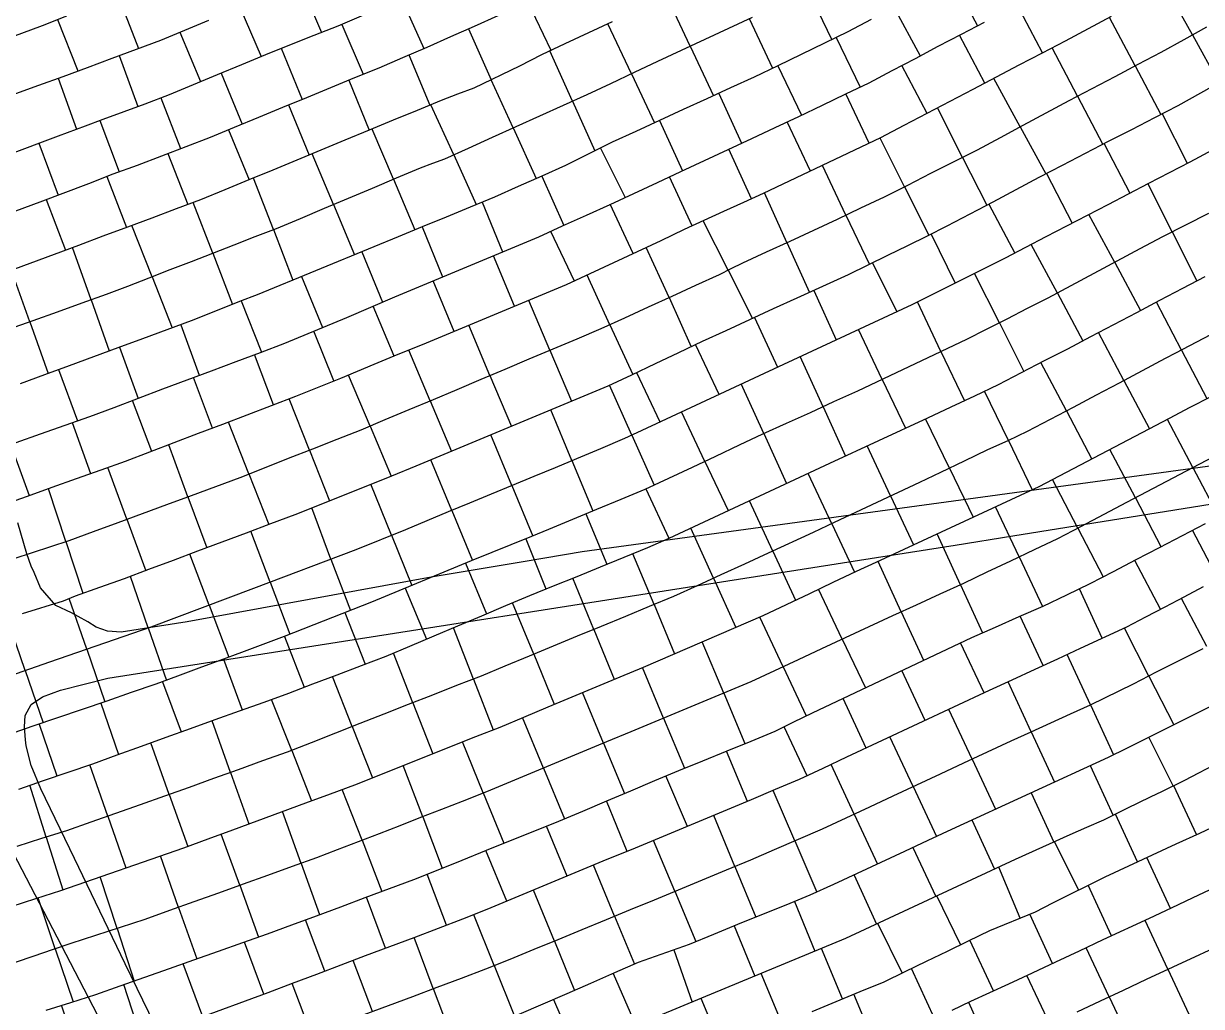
# Model space of a CAD drawing. Extents: x 720124 to 720679, y 1579628 to 1580856.
# Drawn here: x 720369.8 to 720460.3, y 1580090.2 to 1580165.7 of the extents above; entities that cross this region are included whole.
import ezdxf

# ---------------------------------------------------------------- set-up
doc = ezdxf.new("R2010")
doc.units = 0
doc.layers.add('10016_0502_PANTES', color=7, linetype='Continuous')
doc.layers.add('AGROCAD PLL', color=7, linetype='Continuous')
doc.layers.add('GT01-0010016-0502', color=30, linetype='Continuous', lineweight=25)

msp = doc.modelspace()

# ---------------------------------------------------------------- linework, layer by layer
at = {"layer": '10016_0502_PANTES'}
for points in [[(720268.439, 1580455.262), (720274.046, 1580394.001), (720275.294, 1580380.364), (720276.016, 1580372.472), (720280.262, 1580326.083), (720285.825, 1580265.298), (720287.867, 1580242.982), (720294.408, 1580231.714), (720294.408, 1580231.714), (720320.137, 1580187.392), (720334.755, 1580162.21), (720355.713, 1580126.107), (720361.404, 1580116.303), (720363.627, 1580112.287), (720365.639, 1580108.498), (720372.713, 1580094.882), (720384.837, 1580071.561)], [(720464.158, 1580132.122), (720412.736, 1580125.108), (720408.37, 1580124.368), (720401.136, 1580123.162), (720382.395, 1580119.719), (720377.315, 1580118.925), (720376.283, 1580119.005), (720375.41, 1580119.322), (720374.775, 1580119.719), (720374.026, 1580120.14), (720373.505, 1580120.433), (720372.315, 1580120.989), (720371.124, 1580122.338), (720370.648, 1580123.529), (720370.409, 1580124.005), (720370.092, 1580124.958), (720369.378, 1580127.339)], [(720384.94, 1580078.445), (720377.625, 1580093.469), (720373.735, 1580101.543), (720371.153, 1580106.902), (720370.425, 1580108.688), (720370.028, 1580110.209), (720369.986, 1580110.673), (720369.896, 1580111.664), (720369.962, 1580112.524), (720370.425, 1580113.384), (720371.285, 1580113.979), (720372.674, 1580114.475), (720376.309, 1580115.41), (720436.666, 1580124.878), (720441.4, 1580125.621), (720445.812, 1580126.338), (720470.709, 1580130.325)]]:
    msp.add_lwpolyline(points, dxfattribs=at)
at = {"layer": 'AGROCAD PLL', "color": 1, "true_color": 0xff0000}
for points in [[(720391.046, 1580168.925), (720392.708, 1580165.007)], [(720441.104, 1580169.286), (720443.1, 1580165.522)], [(720377.095, 1580167.815), (720378.667, 1580163.778)], [(720404.001, 1580165.287), (720405.751, 1580161.376)], [(720441.965, 1580155.411), (720440.045, 1580159.212)], [(720457.282, 1580158.749), (720459.218, 1580154.964)], [(720407.428, 1580157.669), (720409.195, 1580153.773)], [(720407.428, 1580157.669), (720409.195, 1580153.773)], [(720452.84, 1580156.454), (720454.802, 1580152.665)], [(720448.399, 1580154.157), (720450.378, 1580150.358)], [(720443.981, 1580151.815), (720445.963, 1580148.055)], [(720375.021, 1580144.472), (720373.596, 1580148.477)], [(720410.264, 1580140.597), (720411.926, 1580136.677)], [(720410.264, 1580140.597), (720411.926, 1580136.677)], [(720387.145, 1580131.087), (720385.568, 1580135.075)], [(720431.91, 1580127.266), (720430.095, 1580131.133)], [(720431.91, 1580127.266), (720430.095, 1580131.133)], [(720373.075, 1580125.89), (720371.739, 1580129.948)], [(720427.374, 1580125.162), (720425.588, 1580129.035)], [(720427.374, 1580125.162), (720425.588, 1580129.035)], [(720446.315, 1580124.722), (720444.498, 1580128.572)], [(720446.315, 1580124.722), (720444.498, 1580128.572)], [(720441.796, 1580122.582), (720440.004, 1580126.48)], [(720441.796, 1580122.582), (720440.004, 1580126.48)], [(720437.253, 1580120.494), (720435.471, 1580124.37)], [(720437.253, 1580120.494), (720435.471, 1580124.37)], [(720388.765, 1580122.786), (720390.277, 1580118.778)], [(720388.765, 1580122.786), (720390.277, 1580118.778)], [(720413.637, 1580119.143), (720412.021, 1580123.089)], [(720413.637, 1580119.143), (720412.021, 1580123.089)], [(720384.087, 1580121.021), (720385.595, 1580117.024)], [(720384.087, 1580121.021), (720385.595, 1580117.024)], [(720409.015, 1580117.238), (720407.396, 1580121.188)], [(720409.015, 1580117.238), (720407.396, 1580121.188)], [(720379.407, 1580119.262), (720380.802, 1580115.234)], [(720379.407, 1580119.262), (720380.802, 1580115.234)], [(720423.615, 1580114.252), (720421.968, 1580118.191)], [(720423.615, 1580114.252), (720421.968, 1580118.191)], [(720443.613, 1580114.27), (720441.811, 1580118.127)], [(720374.682, 1580117.626), (720376.078, 1580113.595)], [(720374.682, 1580117.626), (720376.078, 1580113.595)], [(720451.776, 1580113.361), (720450.004, 1580117.228)], [(720447.229, 1580111.283), (720449.012, 1580107.42)], [(720447.229, 1580111.283), (720449.012, 1580107.42)], [(720429.069, 1580102.905), (720430.759, 1580098.976)], [(720429.069, 1580102.905), (720430.759, 1580098.976)], [(720457.942, 1580097.711), (720456.104, 1580101.616)], [(720453.407, 1580095.606), (720451.617, 1580099.496)], [(720372.262, 1580094.614), (720373.628, 1580090.55)], [(720388.282, 1580091.128), (720386.803, 1580095.128)], [(720444.344, 1580091.378), (720442.525, 1580095.28)], [(720419.77, 1580094.531), (720421.198, 1580090.523)], [(720383.593, 1580089.394), (720382.088, 1580093.463)], [(720415.115, 1580092.713), (720416.857, 1580088.72)], [(720401.302, 1580091.554), (720402.8, 1580087.563)], [(720401.302, 1580091.554), (720402.8, 1580087.563)], [(720410.532, 1580090.715), (720412.218, 1580086.795)]]:
    msp.add_lwpolyline(points, dxfattribs=at)
at = {"layer": 'AGROCAD PLL', "color": 3, "true_color": 0x00ff00}
for points in [[(720430.093, 1580168.216), (720431.915, 1580164.45)], [(720430.093, 1580168.216), (720431.915, 1580164.45)], [(720459.617, 1580164.812), (720457.602, 1580168.459)], [(720398.851, 1580167.624), (720400.588, 1580163.77)], [(720421.047, 1580163.955), (720419.253, 1580167.784)], [(720448.086, 1580163.433), (720446.16, 1580167.132)], [(720425.578, 1580166.069), (720427.356, 1580162.251)], [(720425.578, 1580166.069), (720427.356, 1580162.251)], [(720436.689, 1580166.939), (720438.693, 1580163.204)], [(720455.219, 1580162.433), (720453.245, 1580166.156)], [(720372.439, 1580165.991), (720373.999, 1580162.045)], [(720394.267, 1580165.625), (720395.918, 1580161.8)], [(720416.517, 1580161.837), (720414.708, 1580165.672)], [(720432.261, 1580164.617), (720434.101, 1580160.814)], [(720443.661, 1580161.106), (720441.718, 1580164.793)], [(720459.617, 1580164.812), (720461.653, 1580161.126)], [(720459.617, 1580164.812), (720461.653, 1580161.126)], [(720389.617, 1580163.79), (720391.226, 1580159.862)], [(720411.984, 1580159.729), (720410.243, 1580163.589)], [(720421.047, 1580163.955), (720422.833, 1580160.142)], [(720421.047, 1580163.955), (720422.833, 1580160.142)], [(720450.793, 1580160.106), (720448.835, 1580163.823)], [(720377.174, 1580163.225), (720378.619, 1580159.315)], [(720399.422, 1580163.279), (720401.048, 1580159.423)], [(720427.758, 1580162.445), (720429.583, 1580158.649)], [(720439.233, 1580158.784), (720437.292, 1580162.466)], [(720384.997, 1580161.877), (720386.623, 1580157.966)], [(720416.517, 1580161.837), (720418.3, 1580158.059)], [(720416.517, 1580161.837), (720418.3, 1580158.059)], [(720455.219, 1580162.433), (720457.196, 1580158.705)], [(720455.219, 1580162.433), (720457.196, 1580158.705)], [(720372.485, 1580161.489), (720373.899, 1580157.578)], [(720394.811, 1580161.347), (720396.388, 1580157.497)], [(720446.379, 1580157.759), (720444.352, 1580161.471)], [(720380.37, 1580159.982), (720381.891, 1580156.078)], [(720411.984, 1580159.729), (720413.71, 1580155.9)], [(720411.984, 1580159.729), (720413.71, 1580155.9)], [(720423.23, 1580160.325), (720424.987, 1580156.502)], [(720434.787, 1580156.498), (720432.992, 1580160.278)], [(720434.787, 1580156.498), (720432.992, 1580160.278)], [(720450.793, 1580160.106), (720452.745, 1580156.404)], [(720450.793, 1580160.106), (720452.745, 1580156.404)], [(720390.19, 1580159.438), (720391.767, 1580155.589)], [(720402.872, 1580155.608), (720401.127, 1580159.456)], [(720375.68, 1580158.25), (720377.17, 1580154.299)], [(720418.687, 1580158.237), (720420.456, 1580154.387)], [(720430.27, 1580154.354), (720428.476, 1580158.132)], [(720385.568, 1580157.531), (720387.164, 1580153.692)], [(720398.24, 1580153.73), (720396.604, 1580157.587)], [(720371.001, 1580156.488), (720372.492, 1580152.515)], [(720414.156, 1580156.122), (720416.041, 1580152.322)], [(720437.506, 1580153.149), (720435.624, 1580156.896)], [(720380.916, 1580155.698), (720382.442, 1580151.78)], [(720393.632, 1580151.788), (720392.003, 1580155.685)], [(720402.872, 1580155.608), (720404.608, 1580151.781)], [(720402.872, 1580155.608), (720404.608, 1580151.781)], [(720425.746, 1580152.225), (720424.01, 1580156.047)], [(720433.002, 1580150.979), (720431.192, 1580154.792)], [(720376.232, 1580153.949), (720377.75, 1580150.03)], [(720389.019, 1580149.86), (720387.482, 1580153.822)], [(720398.24, 1580153.73), (720399.891, 1580149.838)], [(720398.24, 1580153.73), (720399.891, 1580149.838)], [(720409.643, 1580153.972), (720411.33, 1580150.18)], [(720421.2, 1580150.143), (720419.459, 1580153.915)], [(720458.064, 1580149.685), (720456.198, 1580153.392)], [(720458.064, 1580149.685), (720456.198, 1580153.392)], [(720428.472, 1580148.862), (720426.749, 1580152.683)], [(720437.506, 1580153.149), (720439.373, 1580149.431)], [(720437.506, 1580153.149), (720439.373, 1580149.431)], [(720371.563, 1580152.161), (720373.045, 1580148.274)], [(720384.359, 1580148.048), (720382.852, 1580151.934)], [(720393.632, 1580151.788), (720395.248, 1580147.924)], [(720393.632, 1580151.788), (720395.248, 1580147.924)], [(720416.668, 1580148.029), (720414.9, 1580151.805)], [(720433.002, 1580150.979), (720434.799, 1580147.191)], [(720433.002, 1580150.979), (720434.799, 1580147.191)], [(720453.648, 1580147.34), (720451.668, 1580151.029)], [(720453.648, 1580147.34), (720451.668, 1580151.029)], [(720379.698, 1580146.237), (720378.159, 1580150.181)], [(720389.019, 1580149.86), (720390.522, 1580145.987)], [(720389.019, 1580149.86), (720390.522, 1580145.987)], [(720423.944, 1580146.744), (720422.033, 1580150.527)], [(720412.14, 1580145.909), (720410.34, 1580149.725)], [(720428.472, 1580148.862), (720430.199, 1580145.032)], [(720428.472, 1580148.862), (720430.199, 1580145.032)], [(720439.543, 1580149.515), (720441.39, 1580145.752)], [(720458.064, 1580149.685), (720459.955, 1580145.927)], [(720384.359, 1580148.048), (720385.885, 1580144.114)], [(720384.359, 1580148.048), (720385.885, 1580144.114)], [(720395.817, 1580148.157), (720397.401, 1580144.295)], [(720419.412, 1580144.632), (720417.661, 1580148.493)], [(720449.242, 1580144.976), (720447.234, 1580148.718)], [(720449.242, 1580144.976), (720447.234, 1580148.718)], [(720407.534, 1580143.966), (720405.922, 1580147.844)], [(720435.052, 1580147.316), (720436.901, 1580143.549)], [(720453.648, 1580147.34), (720455.63, 1580143.645)], [(720370.313, 1580142.787), (720368.912, 1580146.727)], [(720379.698, 1580146.237), (720381.234, 1580142.305)], [(720379.698, 1580146.237), (720381.234, 1580142.305)], [(720391.191, 1580146.261), (720392.797, 1580142.344)], [(720414.863, 1580142.556), (720413.112, 1580146.367)], [(720423.944, 1580146.744), (720425.819, 1580143.032)], [(720423.944, 1580146.744), (720425.819, 1580143.032)], [(720444.787, 1580142.706), (720442.879, 1580146.499)], [(720444.787, 1580142.706), (720442.879, 1580146.499)], [(720402.918, 1580142.044), (720401.293, 1580145.931)], [(720375.021, 1580144.472), (720376.418, 1580140.542)], [(720375.021, 1580144.472), (720376.418, 1580140.542)], [(720386.557, 1580144.383), (720388.096, 1580140.455)], [(720410.264, 1580140.597), (720408.64, 1580144.426)], [(720430.53, 1580145.183), (720432.262, 1580141.399)], [(720398.298, 1580140.133), (720396.694, 1580143.991)], [(720440.302, 1580140.497), (720438.492, 1580144.302)], [(720440.302, 1580140.497), (720438.492, 1580144.302)], [(720458.772, 1580140.603), (720456.843, 1580144.285)], [(720458.772, 1580140.603), (720456.843, 1580144.285)], [(720370.313, 1580142.787), (720371.727, 1580138.812)], [(720370.313, 1580142.787), (720371.727, 1580138.812)], [(720414.863, 1580142.556), (720416.622, 1580138.73)], [(720414.863, 1580142.556), (720416.622, 1580138.73)], [(720425.982, 1580143.107), (720427.732, 1580139.298)], [(720444.787, 1580142.706), (720446.668, 1580138.966)], [(720405.659, 1580138.648), (720404.031, 1580142.509)], [(720435.787, 1580138.349), (720433.962, 1580142.186)], [(720435.787, 1580138.349), (720433.962, 1580142.186)], [(720454.351, 1580138.269), (720452.397, 1580141.953)], [(720454.351, 1580138.269), (720452.397, 1580141.953)], [(720377.21, 1580140.833), (720378.634, 1580136.892)], [(720421.44, 1580141.016), (720423.246, 1580137.21)], [(720401.052, 1580136.707), (720399.413, 1580140.592)], [(720431.248, 1580136.253), (720429.496, 1580140.117)], [(720431.248, 1580136.253), (720429.496, 1580140.117)], [(720440.302, 1580140.497), (720442.101, 1580136.715)], [(720458.772, 1580140.603), (720460.725, 1580136.876)], [(720372.518, 1580139.105), (720373.974, 1580135.163)], [(720449.93, 1580135.932), (720447.973, 1580139.645)], [(720449.93, 1580135.932), (720447.973, 1580139.645)], [(720384.353, 1580134.611), (720382.872, 1580138.494)], [(720396.442, 1580134.77), (720394.791, 1580138.684)], [(720405.659, 1580138.648), (720407.307, 1580134.741)], [(720405.659, 1580138.648), (720407.307, 1580134.741)], [(720416.923, 1580138.872), (720418.713, 1580135.1)], [(720426.692, 1580134.192), (720424.961, 1580138.009)], [(720426.692, 1580134.192), (720424.961, 1580138.009)], [(720454.351, 1580138.269), (720456.318, 1580134.558)], [(720416.555, 1580134.078), (720414.842, 1580137.9)], [(720445.483, 1580133.647), (720443.652, 1580137.444)], [(720445.483, 1580133.647), (720443.652, 1580137.444)], [(720379.682, 1580132.826), (720378.195, 1580136.727)], [(720391.795, 1580132.925), (720390.242, 1580136.853)], [(720401.052, 1580136.707), (720402.69, 1580132.82)], [(720401.052, 1580136.707), (720402.69, 1580132.82)], [(720431.248, 1580136.253), (720432.965, 1580132.467)], [(720411.954, 1580132.121), (720410.339, 1580136.013)], [(720422.174, 1580132.05), (720420.362, 1580135.868)], [(720422.174, 1580132.05), (720420.362, 1580135.868)], [(720440.954, 1580131.532), (720439.121, 1580135.323)], [(720440.954, 1580131.532), (720439.121, 1580135.323)], [(720449.93, 1580135.932), (720451.877, 1580132.237)], [(720374.988, 1580131.104), (720373.593, 1580135.028)], [(720396.442, 1580134.77), (720398.064, 1580130.922)], [(720396.442, 1580134.77), (720398.064, 1580130.922)], [(720459.655, 1580131.576), (720457.703, 1580135.282)], [(720459.655, 1580131.576), (720457.703, 1580135.282)], [(720407.337, 1580130.203), (720405.726, 1580134.084)], [(720416.555, 1580134.078), (720418.279, 1580130.234)], [(720416.555, 1580134.078), (720418.279, 1580130.234)], [(720426.692, 1580134.192), (720428.431, 1580130.358)], [(720445.483, 1580133.647), (720447.302, 1580129.877)], [(720370.28, 1580129.42), (720368.857, 1580133.357)], [(720382.461, 1580129.339), (720380.996, 1580133.327)], [(720391.795, 1580132.925), (720393.337, 1580129.024)], [(720391.795, 1580132.925), (720393.337, 1580129.024)], [(720436.432, 1580129.4), (720434.629, 1580133.239)], [(720436.432, 1580129.4), (720434.629, 1580133.239)], [(720455.231, 1580129.246), (720453.272, 1580132.966)], [(720455.231, 1580129.246), (720453.272, 1580132.966)], [(720402.716, 1580128.293), (720401.119, 1580132.165)], [(720411.954, 1580132.121), (720413.56, 1580128.251)], [(720411.954, 1580132.121), (720413.56, 1580128.251)], [(720422.174, 1580132.05), (720423.964, 1580128.279)], [(720377.769, 1580127.611), (720376.312, 1580131.575)], [(720387.145, 1580131.087), (720388.678, 1580127.209)], [(720387.145, 1580131.087), (720388.678, 1580127.209)], [(720440.954, 1580131.532), (720442.774, 1580127.769)], [(720459.655, 1580131.576), (720461.623, 1580127.838)], [(720398.096, 1580126.38), (720396.511, 1580130.295)], [(720407.337, 1580130.203), (720408.948, 1580126.321)], [(720407.337, 1580130.203), (720408.948, 1580126.321)], [(720417.641, 1580129.94), (720419.384, 1580126.148)], [(720450.804, 1580126.921), (720448.858, 1580130.659)], [(720450.804, 1580126.921), (720448.858, 1580130.659)], [(720382.461, 1580129.339), (720383.902, 1580125.416)], [(720382.461, 1580129.339), (720383.902, 1580125.416)], [(720436.432, 1580129.4), (720438.197, 1580125.639)], [(720455.231, 1580129.246), (720457.2, 1580125.507)], [(720393.444, 1580124.55), (720391.963, 1580128.476)], [(720402.716, 1580128.293), (720404.303, 1580124.445)], [(720402.716, 1580128.293), (720404.303, 1580124.445)], [(720377.769, 1580127.611), (720379.221, 1580123.659)], [(720377.769, 1580127.611), (720379.221, 1580123.659)], [(720413.022, 1580128.027), (720414.633, 1580124.151)], [(720388.765, 1580122.786), (720387.293, 1580126.689)], [(720398.096, 1580126.38), (720399.659, 1580122.521)], [(720398.096, 1580126.38), (720399.659, 1580122.521)], [(720422.83, 1580123.077), (720421.079, 1580126.936)], [(720422.83, 1580123.077), (720421.079, 1580126.936)], [(720450.804, 1580126.921), (720452.755, 1580123.175)], [(720461.594, 1580123.012), (720459.625, 1580126.77)], [(720373.075, 1580125.89), (720374.381, 1580121.92)], [(720373.075, 1580125.89), (720374.381, 1580121.92)], [(720384.087, 1580121.021), (720382.612, 1580124.932)], [(720393.444, 1580124.55), (720394.934, 1580120.6)], [(720393.444, 1580124.55), (720394.934, 1580120.6)], [(720418.258, 1580121.053), (720416.633, 1580124.964)], [(720418.258, 1580121.053), (720416.633, 1580124.964)], [(720427.374, 1580125.162), (720429.115, 1580121.387)], [(720446.315, 1580124.722), (720448.11, 1580120.916)], [(720457.163, 1580120.695), (720455.18, 1580124.454)], [(720403.773, 1580124.226), (720405.384, 1580120.338)], [(720379.407, 1580119.262), (720378.038, 1580123.215)], [(720399.154, 1580122.312), (720400.776, 1580118.397)], [(720432.711, 1580118.403), (720430.891, 1580122.238)], [(720432.711, 1580118.403), (720430.891, 1580122.238)], [(720452.691, 1580118.464), (720450.947, 1580122.272)], [(720460.717, 1580117.84), (720458.763, 1580121.525)], [(720369.958, 1580115.989), (720368.585, 1580119.95)], [(720394.518, 1580120.438), (720396.067, 1580116.481)], [(720428.185, 1580116.278), (720426.395, 1580120.098)], [(720428.185, 1580116.278), (720426.395, 1580120.098)], [(720448.152, 1580116.366), (720446.382, 1580120.162)], [(720404.393, 1580115.331), (720402.863, 1580119.281)], [(720404.393, 1580115.331), (720402.863, 1580119.281)], [(720389.862, 1580118.615), (720391.391, 1580114.71)], [(720409.015, 1580117.238), (720410.589, 1580113.394)], [(720385.177, 1580116.869), (720386.627, 1580112.971)], [(720369.958, 1580115.989), (720371.345, 1580111.984)], [(720369.958, 1580115.989), (720371.345, 1580111.984)], [(720418.999, 1580112.329), (720417.384, 1580116.216)], [(720418.999, 1580112.329), (720417.384, 1580116.216)], [(720428.185, 1580116.278), (720429.956, 1580112.498)], [(720439.083, 1580112.154), (720437.294, 1580115.984)], [(720456.263, 1580115.569), (720458.186, 1580111.809)], [(720456.263, 1580115.569), (720458.186, 1580111.809)], [(720404.393, 1580115.331), (720405.899, 1580111.44)], [(720447.229, 1580111.283), (720445.456, 1580115.125)], [(720390.429, 1580109.853), (720388.878, 1580113.775)], [(720390.429, 1580109.853), (720388.878, 1580113.775)], [(720414.384, 1580110.406), (720412.765, 1580114.301)], [(720414.384, 1580110.406), (720412.765, 1580114.301)], [(720423.615, 1580114.252), (720425.237, 1580110.373)], [(720434.553, 1580110.038), (720432.776, 1580113.841)], [(720375.767, 1580113.488), (720377.115, 1580109.544)], [(720399.736, 1580113.509), (720401.262, 1580109.592)], [(720442.69, 1580109.187), (720440.91, 1580113.007)], [(720451.776, 1580113.361), (720453.54, 1580109.513)], [(720451.776, 1580113.361), (720453.54, 1580109.513)], [(720371.034, 1580111.878), (720372.397, 1580107.889)], [(720385.726, 1580108.156), (720384.311, 1580112.135)], [(720385.726, 1580108.156), (720384.311, 1580112.135)], [(720409.766, 1580108.491), (720408.165, 1580112.375)], [(720409.766, 1580108.491), (720408.165, 1580112.375)], [(720418.999, 1580112.329), (720420.595, 1580108.491)], [(720395.082, 1580111.682), (720396.638, 1580107.749)], [(720430.031, 1580107.903), (720428.244, 1580111.668)], [(720438.159, 1580107.072), (720436.38, 1580110.891)], [(720381.018, 1580106.471), (720379.609, 1580110.435)], [(720381.018, 1580106.471), (720379.609, 1580110.435)], [(720405.143, 1580106.584), (720403.539, 1580110.501)], [(720405.143, 1580106.584), (720403.539, 1580110.501)], [(720414.384, 1580110.406), (720415.987, 1580106.55)], [(720456.272, 1580110.855), (720458.143, 1580107.106)], [(720390.429, 1580109.853), (720391.956, 1580105.99)], [(720425.433, 1580105.94), (720423.826, 1580109.806)], [(720442.69, 1580109.187), (720444.482, 1580105.338)], [(720442.69, 1580109.187), (720444.482, 1580105.338)], [(720376.305, 1580104.802), (720374.923, 1580108.753)], [(720376.305, 1580104.802), (720374.923, 1580108.753)], [(720385.726, 1580108.156), (720387.129, 1580104.209)], [(720400.491, 1580104.752), (720398.991, 1580108.682)], [(720400.491, 1580104.752), (720398.991, 1580108.682)], [(720400.491, 1580104.752), (720398.991, 1580108.682)], [(720400.491, 1580104.752), (720398.991, 1580108.682)], [(720409.766, 1580108.491), (720411.37, 1580104.596)], [(720433.628, 1580104.957), (720431.853, 1580108.768)], [(720451.767, 1580108.686), (720453.525, 1580104.862)], [(720420.82, 1580104.012), (720419.172, 1580107.899)], [(720371.57, 1580103.197), (720370.31, 1580107.176)], [(720371.57, 1580103.197), (720370.31, 1580107.176)], [(720381.018, 1580106.471), (720382.437, 1580102.481)], [(720395.828, 1580102.949), (720394.311, 1580106.851)], [(720395.828, 1580102.949), (720394.311, 1580106.851)], [(720405.143, 1580106.584), (720406.727, 1580102.718)], [(720429.069, 1580102.905), (720427.405, 1580106.774)], [(720438.159, 1580107.072), (720439.945, 1580103.238)], [(720438.159, 1580107.072), (720439.945, 1580103.238)], [(720447.224, 1580106.598), (720448.968, 1580102.805)], [(720416.2, 1580102.1), (720414.615, 1580105.968)], [(720376.305, 1580104.802), (720377.694, 1580100.829)], [(720391.152, 1580101.178), (720389.733, 1580105.169)], [(720391.152, 1580101.178), (720389.733, 1580105.169)], [(720400.491, 1580104.752), (720401.995, 1580100.812)], [(720424.47, 1580100.944), (720422.841, 1580104.863)], [(720433.628, 1580104.957), (720435.416, 1580101.119)], [(720433.628, 1580104.957), (720435.416, 1580101.119)], [(720411.577, 1580100.195), (720410.003, 1580104.036)], [(720442.681, 1580104.51), (720444.415, 1580100.737)], [(720371.57, 1580103.197), (720372.852, 1580099.149)], [(720386.445, 1580099.491), (720385.021, 1580103.432)], [(720386.445, 1580099.491), (720385.021, 1580103.432)], [(720395.828, 1580102.949), (720397.356, 1580099.017)], [(720419.849, 1580099.033), (720418.218, 1580102.937)], [(720406.957, 1580098.285), (720405.345, 1580102.16)], [(720381.741, 1580097.798), (720380.337, 1580101.746)], [(720381.741, 1580097.798), (720380.337, 1580101.746)], [(720391.152, 1580101.178), (720392.554, 1580097.236)], [(720415.23, 1580097.121), (720413.605, 1580101.03)], [(720424.47, 1580100.944), (720426.091, 1580097.044)], [(720424.47, 1580100.944), (720426.091, 1580097.044)], [(720377.012, 1580096.176), (720375.725, 1580100.146)], [(720377.012, 1580096.176), (720375.725, 1580100.146)], [(720402.319, 1580096.418), (720400.843, 1580100.349)], [(720446.373, 1580096.971), (720444.754, 1580100.894)], [(720386.445, 1580099.491), (720387.885, 1580095.51)], [(720410.608, 1580095.212), (720409.005, 1580099.126)], [(720397.641, 1580094.651), (720396.167, 1580098.578)], [(720419.849, 1580099.033), (720421.468, 1580095.162)], [(720419.849, 1580099.033), (720421.468, 1580095.162)], [(720441.81, 1580094.933), (720439.99, 1580098.677)], [(720381.741, 1580097.798), (720383.148, 1580093.84)], [(720392.964, 1580092.884), (720391.481, 1580096.834)], [(720405.974, 1580093.335), (720404.41, 1580097.232)], [(720437.309, 1580092.756), (720435.456, 1580096.566)], [(720448.879, 1580093.486), (720447.124, 1580097.281)], [(720377.012, 1580096.176), (720378.322, 1580092.138)], [(720424.419, 1580096.368), (720425.998, 1580092.515)], [(720401.302, 1580091.554), (720399.831, 1580095.473)], [(720432.726, 1580090.761), (720431.114, 1580094.639)], [(720453.212, 1580090.921), (720451.442, 1580094.683)], [(720396.621, 1580089.797), (720395.152, 1580093.711)], [(720405.974, 1580093.335), (720407.543, 1580089.426)], [(720405.974, 1580093.335), (720407.543, 1580089.426)], [(720439.813, 1580089.265), (720438.024, 1580093.101)], [(720457.738, 1580093.046), (720459.522, 1580089.207)], [(720457.738, 1580093.046), (720459.522, 1580089.207)], [(720378.841, 1580087.839), (720377.544, 1580091.862)], [(720391.94, 1580088.039), (720390.473, 1580091.949)], [(720428.102, 1580088.859), (720426.477, 1580092.714)], [(720448.693, 1580088.782), (720446.9, 1580092.569)], [(720435.23, 1580087.268), (720433.603, 1580091.126)], [(720374.089, 1580086.287), (720372.748, 1580090.277)], [(720423.49, 1580086.929), (720421.878, 1580090.805)], [(720444.153, 1580086.686), (720442.438, 1580090.489)], [(720453.212, 1580090.921), (720455.001, 1580087.12)], [(720453.212, 1580090.921), (720455.001, 1580087.12)]]:
    msp.add_lwpolyline(points, dxfattribs=at)
at = {"layer": 'AGROCAD PLL', "color": 5, "true_color": 0x0000ff}
for points in [[(720408.563, 1580167.333), (720410.341, 1580163.635)], [(720386.45, 1580166.957), (720388.083, 1580163.159)], [(720381.836, 1580165.03), (720383.424, 1580161.231)], [(720407.428, 1580157.669), (720405.747, 1580161.374)], [(720446.379, 1580157.759), (720448.358, 1580154.135)], [(720446.379, 1580157.759), (720448.358, 1580154.135)], [(720441.965, 1580155.411), (720443.823, 1580151.732)], [(720441.965, 1580155.411), (720443.823, 1580151.732)], [(720405.063, 1580151.968), (720406.631, 1580148.141)], [(720400.44, 1580150.063), (720402.011, 1580146.229)], [(720419.412, 1580144.632), (720421.121, 1580140.865)], [(720419.412, 1580144.632), (720421.121, 1580140.865)], [(720449.242, 1580144.976), (720451.203, 1580141.321)], [(720381.905, 1580142.552), (720383.332, 1580138.667)], [(720393.673, 1580138.232), (720392.117, 1580142.062)], [(720389.023, 1580136.395), (720387.573, 1580140.259)], [(720435.787, 1580138.349), (720437.569, 1580134.603)], [(720431.91, 1580127.266), (720433.652, 1580123.556)], [(720408.408, 1580126.102), (720409.96, 1580122.254)], [(720422.83, 1580123.077), (720424.543, 1580119.3)], [(720441.796, 1580122.582), (720443.491, 1580118.894)], [(720374.682, 1580117.626), (720373.335, 1580121.513)], [(720418.258, 1580121.053), (720419.831, 1580117.27)], [(720437.253, 1580120.494), (720438.962, 1580116.775)], [(720413.637, 1580119.143), (720415.205, 1580115.317)], [(720456.263, 1580115.569), (720454.385, 1580119.24)], [(720432.711, 1580118.403), (720434.49, 1580114.654)], [(720399.736, 1580113.509), (720398.249, 1580117.329)], [(720399.736, 1580113.509), (720398.249, 1580117.329)], [(720395.082, 1580111.682), (720393.561, 1580115.53)], [(720395.082, 1580111.682), (720393.561, 1580115.53)], [(720380.493, 1580115.119), (720381.924, 1580111.272)], [(720459.928, 1580103.388), (720458.197, 1580107.132)], [(720455.39, 1580101.288), (720453.706, 1580104.952)], [(720450.882, 1580099.127), (720449.019, 1580102.828)], [(720438.151, 1580102.395), (720439.91, 1580098.64)], [(720433.62, 1580100.28), (720435.35, 1580096.517)], [(720372.262, 1580094.614), (720370.949, 1580098.521)], [(720372.262, 1580094.614), (720370.949, 1580098.521)], [(720429.05, 1580098.254), (720430.615, 1580094.432)], [(720415.23, 1580097.121), (720416.762, 1580093.435)], [(720415.23, 1580097.121), (720416.762, 1580093.435)], [(720457.738, 1580093.046), (720455.995, 1580096.797)], [(720410.608, 1580095.212), (720412.161, 1580091.422)], [(720410.608, 1580095.212), (720412.161, 1580091.422)]]:
    msp.add_lwpolyline(points, dxfattribs=at)
at = {"layer": 'GT01-0010016-0502'}
for points in [[(720364.665, 1580154.111), (720372.525, 1580157.059), (720374.591, 1580157.839), (720375.947, 1580158.35), (720379.177, 1580159.517), (720381.038, 1580160.242), (720382.887, 1580161.011), (720384.737, 1580161.768), (720386.587, 1580162.537), (720388.436, 1580163.306), (720390.286, 1580164.064), (720392.146, 1580164.788), (720394.007, 1580165.513), (720397.803, 1580167.151)], [(720373.117, 1580166.259), (720371.256, 1580165.523), (720363.916, 1580162.79)], [(720453.371, 1580166.224), (720451.609, 1580165.279), (720449.837, 1580164.344), (720448.064, 1580163.421), (720446.291, 1580162.487), (720444.53, 1580161.564), (720442.757, 1580160.63), (720440.984, 1580159.707), (720439.212, 1580158.773), (720437.439, 1580157.85), (720435.667, 1580156.916), (720426.639, 1580152.631), (720425.123, 1580151.942), (720423.607, 1580151.243), (720422.092, 1580150.554), (720420.576, 1580149.855), (720418.77, 1580149.009), (720416.954, 1580148.163), (720415.148, 1580147.317), (720413.332, 1580146.471), (720411.515, 1580145.614), (720409.676, 1580144.856), (720407.827, 1580144.088), (720405.977, 1580143.319), (720404.128, 1580142.55), (720402.289, 1580141.781), (720400.439, 1580141.012), (720398.59, 1580140.255), (720396.74, 1580139.486), (720395.461, 1580138.954), (720394.17, 1580138.434), (720390.718, 1580137.031), (720388.846, 1580136.329), (720386.985, 1580135.615), (720385.114, 1580134.901), (720383.242, 1580134.188), (720381.381, 1580133.474), (720379.51, 1580132.76), (720377.638, 1580132.047), (720375.755, 1580131.377), (720373.872, 1580130.708), (720371.99, 1580130.038), (720370.107, 1580129.358), (720368.224, 1580128.688)], [(720368.677, 1580142.205), (720370.56, 1580142.874), (720372.443, 1580143.555), (720374.325, 1580144.224), (720376.208, 1580144.894), (720377.843, 1580145.517), (720379.478, 1580146.151), (720381.102, 1580146.785), (720382.737, 1580147.419), (720384.372, 1580148.053), (720386.007, 1580148.687), (720387.631, 1580149.321), (720389.266, 1580149.956), (720391.105, 1580150.724), (720392.954, 1580151.504), (720394.793, 1580152.273), (720396.642, 1580153.053), (720398.481, 1580153.833), (720400.331, 1580154.601), (720401.266, 1580154.953), (720402.202, 1580155.304), (720404.019, 1580156.128), (720405.846, 1580156.952), (720407.663, 1580157.776), (720409.491, 1580158.6), (720411.307, 1580159.424), (720413.135, 1580160.248), (720414.941, 1580161.094), (720416.757, 1580161.951), (720418.563, 1580162.796), (720420.379, 1580163.642), (720422.185, 1580164.488), (720424.001, 1580165.334), (720425.818, 1580166.18)], [(720369.234, 1580151.307), (720371.106, 1580151.987), (720374.843, 1580153.411), (720376.714, 1580154.136), (720378.593, 1580154.809), (720380.464, 1580155.522), (720382.325, 1580156.247), (720384.197, 1580156.961), (720386.046, 1580157.729), (720387.896, 1580158.487), (720389.745, 1580159.256), (720391.595, 1580160.014), (720393.434, 1580160.782), (720395.283, 1580161.54), (720397.133, 1580162.298), (720398.972, 1580163.089), (720400.821, 1580163.869), (720402.649, 1580164.682), (720404.465, 1580165.494), (720406.293, 1580166.307)], [(720360.484, 1580157.139), (720370.994, 1580160.95), (720372.877, 1580161.631), (720374.749, 1580162.322), (720376.632, 1580163.025), (720378.503, 1580163.717), (720380.375, 1580164.419), (720382.214, 1580165.188), (720384.063, 1580165.957)], [(720415.05, 1580165.831), (720413.233, 1580164.985), (720411.417, 1580164.139), (720409.611, 1580163.293), (720407.925, 1580162.415), (720404.41, 1580160.735), (720403.162, 1580160.259), (720401.915, 1580159.784), (720400.065, 1580159.015), (720398.215, 1580158.257), (720396.366, 1580157.488), (720394.516, 1580156.73), (720392.677, 1580155.962), (720390.828, 1580155.204), (720388.978, 1580154.435), (720387.129, 1580153.677), (720385.279, 1580152.909), (720383.429, 1580152.151), (720381.558, 1580151.448), (720379.686, 1580150.746), (720377.814, 1580150.054), (720375.932, 1580149.351), (720374.06, 1580148.649), (720372.188, 1580147.957), (720370.316, 1580147.255), (720368.445, 1580146.552)], [(720369.107, 1580124.584), (720373.342, 1580125.977), (720375.214, 1580126.669), (720377.086, 1580127.361), (720378.968, 1580128.052), (720380.84, 1580128.744), (720382.723, 1580129.435), (720384.595, 1580130.127), (720386.466, 1580130.819), (720388.327, 1580131.554), (720390.188, 1580132.29), (720392.048, 1580133.026), (720393.909, 1580133.761), (720395.77, 1580134.486), (720397.619, 1580135.266), (720399.458, 1580136.035), (720401.307, 1580136.815), (720403.146, 1580137.583), (720404.985, 1580138.363), (720406.834, 1580139.143), (720408.673, 1580139.923), (720410.512, 1580140.703), (720412.361, 1580141.471), (720414.2, 1580142.251), (720416.016, 1580143.086), (720417.844, 1580143.921), (720419.66, 1580144.745), (720421.477, 1580145.58), (720423.294, 1580146.415), (720424.185, 1580146.865), (720425.077, 1580147.316), (720426.894, 1580148.151), (720428.721, 1580148.975), (720430.538, 1580149.81), (720432.344, 1580150.667), (720434.149, 1580151.524), (720435.955, 1580152.37), (720437.749, 1580153.271), (720439.533, 1580154.183), (720441.316, 1580155.084), (720443.1, 1580155.985), (720444.862, 1580156.93), (720446.613, 1580157.886), (720448.374, 1580158.842), (720450.147, 1580159.766), (720451.919, 1580160.7), (720453.692, 1580161.623), (720455.454, 1580162.557), (720457.226, 1580163.48), (720458.977, 1580164.458), (720460.728, 1580165.425)], [(720369.261, 1580133.5), (720371.144, 1580134.17), (720373.027, 1580134.828), (720374.92, 1580135.498), (720376.792, 1580136.2), (720378.664, 1580136.903), (720380.535, 1580137.617), (720382.407, 1580138.319), (720384.279, 1580139.022), (720386.151, 1580139.725), (720388.022, 1580140.427), (720389.894, 1580141.141), (720394.668, 1580143.12), (720396.507, 1580143.91), (720398.346, 1580144.701), (720400.184, 1580145.47), (720402.034, 1580146.239), (720403.883, 1580147.008), (720405.733, 1580147.765), (720407.572, 1580148.534), (720409.421, 1580149.303), (720411.238, 1580150.138), (720413.065, 1580150.962), (720414.882, 1580151.797), (720416.699, 1580152.621), (720418.515, 1580153.467), (720420.321, 1580154.324), (720422.137, 1580155.17), (720423.943, 1580156.016), (720425.76, 1580156.862), (720427.565, 1580157.708), (720429.382, 1580158.554), (720431.187, 1580159.411), (720432.993, 1580160.279), (720434.788, 1580161.146), (720436.56, 1580162.081), (720438.333, 1580163.015), (720440.095, 1580163.938), (720441.867, 1580164.872), (720443.64, 1580165.806)], [(720434.928, 1580165.995), (720433.156, 1580165.05), (720431.361, 1580164.182), (720429.556, 1580163.314), (720427.761, 1580162.446), (720425.955, 1580161.578), (720424.139, 1580160.743), (720422.322, 1580159.908), (720420.506, 1580159.073), (720418.689, 1580158.238), (720416.873, 1580157.403), (720415.056, 1580156.568), (720413.261, 1580155.678), (720411.467, 1580154.788), (720409.65, 1580153.975), (720407.822, 1580153.162), (720405.995, 1580152.349), (720404.145, 1580151.592), (720402.296, 1580150.823), (720400.446, 1580150.065), (720398.596, 1580149.307), (720396.747, 1580148.539), (720387.768, 1580144.858), (720386.423, 1580144.331), (720384.573, 1580143.584), (720382.713, 1580142.848), (720380.83, 1580142.157), (720378.958, 1580141.465), (720377.075, 1580140.785), (720375.204, 1580140.093), (720373.321, 1580139.401), (720371.449, 1580138.71), (720369.567, 1580138.018)], [(720461.984, 1580161.309), (720460.234, 1580160.342), (720458.483, 1580159.364), (720456.7, 1580158.451), (720454.927, 1580157.528), (720453.154, 1580156.616), (720451.371, 1580155.693), (720449.598, 1580154.781), (720447.825, 1580153.858), (720446.053, 1580152.924), (720444.291, 1580151.979), (720442.519, 1580151.045), (720440.757, 1580150.111), (720439.242, 1580149.367), (720437.727, 1580148.623), (720436.201, 1580147.879), (720434.685, 1580147.135), (720433.17, 1580146.392), (720429.225, 1580144.586), (720427.408, 1580143.762), (720425.592, 1580142.927), (720423.775, 1580142.092), (720421.948, 1580141.257), (720420.142, 1580140.4), (720418.337, 1580139.544), (720416.531, 1580138.687), (720414.715, 1580137.841), (720412.876, 1580137.072), (720411.026, 1580136.303), (720409.177, 1580135.523), (720407.338, 1580134.754), (720405.488, 1580133.986), (720403.639, 1580133.217), (720401.8, 1580132.448), (720399.951, 1580131.679), (720398.09, 1580130.932), (720396.24, 1580130.186), (720394.38, 1580129.439), (720392.53, 1580128.703), (720390.669, 1580127.956), (720388.798, 1580127.254), (720386.926, 1580126.551), (720385.054, 1580125.849), (720383.182, 1580125.146), (720381.311, 1580124.443), (720379.439, 1580123.741), (720377.567, 1580123.038), (720375.674, 1580122.38), (720373.791, 1580121.71), (720372.877, 1580121.315), (720369.713, 1580120.335)], [(720416.959, 1580134.283), (720428.219, 1580139.525), (720438.089, 1580144.099), (720439.884, 1580145.001), (720441.667, 1580145.891), (720443.462, 1580146.792), (720445.245, 1580147.682), (720446.825, 1580148.503), (720448.393, 1580149.325), (720449.972, 1580150.147), (720451.552, 1580150.969), (720453.131, 1580151.791), (720454.699, 1580152.612), (720456.279, 1580153.434), (720457.858, 1580154.256), (720459.437, 1580155.078), (720461.199, 1580156.023)], [(720460.843, 1580151.084), (720457.329, 1580149.315), (720455.568, 1580148.37), (720453.806, 1580147.425), (720452.045, 1580146.48), (720450.283, 1580145.535), (720448.521, 1580144.59), (720446.931, 1580143.79), (720445.351, 1580142.99), (720443.761, 1580142.191), (720442.253, 1580141.425), (720433.885, 1580137.444), (720432.057, 1580136.62), (720430.24, 1580135.797), (720428.413, 1580134.973), (720426.596, 1580134.149), (720424.791, 1580133.292), (720422.985, 1580132.435), (720421.179, 1580131.578), (720419.363, 1580130.732), (720417.546, 1580129.897), (720415.697, 1580129.128), (720413.847, 1580128.37), (720411.998, 1580127.601), (720410.159, 1580126.833), (720408.847, 1580126.279), (720404.213, 1580124.409), (720396.559, 1580121.237), (720389.844, 1580118.608), (720388.198, 1580117.996), (720386.563, 1580117.384), (720384.917, 1580116.772), (720383.282, 1580116.16), (720381.647, 1580115.548), (720380.001, 1580114.936), (720378.107, 1580114.289), (720376.214, 1580113.641), (720374.32, 1580112.994), (720372.437, 1580112.357), (720370.543, 1580111.71), (720368.649, 1580111.062)], [(720369.463, 1580106.886), (720371.357, 1580107.534), (720373.25, 1580108.181), (720375.144, 1580108.829), (720377.016, 1580109.509), (720378.899, 1580110.179), (720380.782, 1580110.859), (720382.664, 1580111.54), (720384.547, 1580112.22), (720386.43, 1580112.901), (720388.313, 1580113.571), (720390.195, 1580114.251), (720392.056, 1580114.965), (720393.928, 1580115.667), (720395.8, 1580116.381), (720397.671, 1580117.084), (720399.51, 1580117.863), (720401.359, 1580118.643), (720403.198, 1580119.423), (720405.037, 1580120.192), (720406.886, 1580120.972), (720408.725, 1580121.752), (720410.532, 1580122.487), (720412.349, 1580123.222), (720414.156, 1580123.957), (720415.962, 1580124.693), (720417.78, 1580125.428), (720419.431, 1580126.169), (720431.773, 1580131.914), (720439.288, 1580135.4), (720441.094, 1580136.246), (720442.91, 1580137.092), (720444.716, 1580137.949), (720446.489, 1580138.872), (720448.261, 1580139.795), (720450.045, 1580140.708), (720451.806, 1580141.642), (720453.579, 1580142.576), (720455.352, 1580143.499), (720457.124, 1580144.433), (720458.886, 1580145.367), (720460.605, 1580146.268)], [(720469.026, 1580145.976), (720458.309, 1580140.361), (720457.52, 1580139.954), (720455.747, 1580139.009), (720453.986, 1580138.075), (720452.213, 1580137.141), (720450.451, 1580136.207), (720448.679, 1580135.273), (720446.917, 1580134.339), (720445.445, 1580133.629), (720443.875, 1580132.951), (720442.07, 1580132.072), (720440.275, 1580131.204), (720438.641, 1580130.437), (720437.007, 1580129.67), (720435.374, 1580128.903), (720433.74, 1580128.136), (720432.106, 1580127.358), (720430.473, 1580126.591), (720427.022, 1580125), (720425.206, 1580124.165), (720423.389, 1580123.33), (720421.572, 1580122.506), (720419.745, 1580121.671), (720417.895, 1580120.903), (720416.056, 1580120.145), (720414.207, 1580119.376), (720412.357, 1580118.618), (720410.508, 1580117.85), (720408.658, 1580117.092), (720406.808, 1580116.323), (720404.97, 1580115.554), (720403.098, 1580114.829), (720401.238, 1580114.094), (720399.377, 1580113.369), (720397.516, 1580112.633), (720395.655, 1580111.909), (720393.795, 1580111.173), (720391.934, 1580110.448), (720390.073, 1580109.713), (720388.191, 1580109.043), (720386.308, 1580108.363), (720384.425, 1580107.693), (720382.542, 1580107.012), (720380.66, 1580106.343), (720378.777, 1580105.662), (720376.883, 1580105.004), (720375, 1580104.345), (720373.117, 1580103.687), (720371.212, 1580103.084), (720369.307, 1580102.469)], [(720368.884, 1580097.851), (720370.778, 1580098.465), (720372.683, 1580099.09), (720382.141, 1580102.372), (720384.023, 1580103.064), (720385.895, 1580103.755), (720387.778, 1580104.447), (720389.65, 1580105.138), (720391.521, 1580105.83), (720393.404, 1580106.521), (720395.276, 1580107.202), (720397.136, 1580107.949), (720398.997, 1580108.684), (720400.858, 1580109.431), (720402.708, 1580110.167), (720404.568, 1580110.914), (720406.429, 1580111.649), (720408.267, 1580112.418), (720410.117, 1580113.198), (720411.966, 1580113.967), (720413.805, 1580114.736), (720415.655, 1580115.504), (720417.44, 1580116.239), (720426.643, 1580120.205), (720428.438, 1580121.062), (720430.222, 1580121.919), (720432.017, 1580122.775), (720433.812, 1580123.632), (720435.328, 1580124.303), (720447.841, 1580130.128), (720457.862, 1580135.365), (720459.452, 1580136.209), (720461.042, 1580137.042)], [(720364.07, 1580113.949), (720371.851, 1580116.645), (720379.632, 1580119.341), (720387.511, 1580122.312), (720395.39, 1580125.284), (720399.194, 1580126.825), (720400.839, 1580127.503), (720402.473, 1580128.193), (720404.119, 1580128.871), (720405.764, 1580129.55), (720407.398, 1580130.228), (720409.044, 1580130.918), (720410.689, 1580131.596), (720412.323, 1580132.275), (720414.173, 1580133.054), (720416.012, 1580133.834), (720416.968, 1580134.263)], [(720462.197, 1580132.914), (720454.563, 1580128.895), (720452.801, 1580127.972), (720451.028, 1580127.038), (720449.256, 1580126.115), (720447.45, 1580125.258), (720445.634, 1580124.4), (720443.828, 1580123.543), (720442.023, 1580122.687), (720440.206, 1580121.852), (720438.389, 1580121.017), (720436.573, 1580120.182), (720434.756, 1580119.347), (720432.94, 1580118.512), (720431.134, 1580117.655), (720429.318, 1580116.809), (720427.512, 1580115.963), (720425.695, 1580115.117), (720423.846, 1580114.348), (720422.007, 1580113.579), (720420.157, 1580112.811), (720418.308, 1580112.042), (720416.469, 1580111.273), (720414.62, 1580110.504), (720412.77, 1580109.735), (720410.92, 1580108.967), (720409.082, 1580108.209), (720407.232, 1580107.44), (720405.382, 1580106.682), (720403.533, 1580105.924), (720401.93, 1580105.302), (720400.327, 1580104.69), (720398.736, 1580104.067), (720397.133, 1580103.456), (720395.53, 1580102.833), (720393.928, 1580102.221), (720392.336, 1580101.598), (720390.453, 1580100.929), (720388.57, 1580100.248), (720386.687, 1580099.579), (720384.805, 1580098.898), (720382.922, 1580098.218), (720381.039, 1580097.548), (720379.156, 1580096.868), (720377.252, 1580096.253), (720375.357, 1580095.639), (720373.453, 1580095.013), (720372.032, 1580094.536), (720370.612, 1580094.048), (720369.192, 1580093.559)], [(720371.555, 1580089.906), (720373.46, 1580090.498), (720375.376, 1580091.091), (720377.259, 1580091.76), (720379.142, 1580092.43), (720381.035, 1580093.088), (720382.918, 1580093.758), (720384.801, 1580094.427), (720386.684, 1580095.086), (720388.577, 1580095.755), (720390.449, 1580096.447), (720392.321, 1580097.149), (720394.193, 1580097.841), (720396.075, 1580098.544), (720397.947, 1580099.235), (720399.819, 1580099.938), (720401.679, 1580100.685), (720403.529, 1580101.431), (720405.39, 1580102.178), (720407.239, 1580102.925), (720409.1, 1580103.672), (720410.95, 1580104.418), (720412.799, 1580105.198), (720414.638, 1580105.978), (720416.476, 1580106.758), (720418.315, 1580107.538), (720420.165, 1580108.317), (720422.014, 1580109.064), (720423.864, 1580109.822), (720425.725, 1580110.569), (720427.563, 1580111.337), (720429.003, 1580112.036), (720430.443, 1580112.735), (720442.664, 1580118.531), (720444.491, 1580119.333), (720446.319, 1580120.135), (720448.157, 1580120.937), (720449.963, 1580121.805), (720451.769, 1580122.662), (720453.541, 1580123.585), (720455.303, 1580124.519), (720457.076, 1580125.442), (720458.848, 1580126.365), (720460.621, 1580127.288)], [(720460.437, 1580122.406), (720458.965, 1580121.629), (720457.483, 1580120.864), (720456.011, 1580120.087), (720454.539, 1580119.311), (720450.992, 1580117.686), (720449.24, 1580116.874), (720447.499, 1580116.061), (720445.747, 1580115.26), (720443.995, 1580114.448), (720433.031, 1580109.327), (720431.226, 1580108.47), (720429.42, 1580107.613), (720427.571, 1580106.844), (720425.732, 1580106.065), (720423.882, 1580105.296), (720422.033, 1580104.527), (720420.194, 1580103.747), (720418.344, 1580102.989), (720416.495, 1580102.221), (720414.645, 1580101.463), (720412.796, 1580100.694), (720410.946, 1580099.936), (720409.107, 1580099.167), (720407.258, 1580098.41), (720405.408, 1580097.641), (720403.558, 1580096.883), (720401.687, 1580096.18), (720399.815, 1580095.467), (720397.943, 1580094.764), (720396.072, 1580094.062), (720394.2, 1580093.348), (720392.328, 1580092.645), (720390.456, 1580091.943), (720388.585, 1580091.24), (720382.883, 1580089.131)], [(720395.982, 1580089.557), (720397.853, 1580090.259), (720399.725, 1580090.962), (720401.597, 1580091.664), (720403.469, 1580092.367), (720405.34, 1580093.081), (720407.201, 1580093.828), (720409.051, 1580094.574), (720410.9, 1580095.332), (720412.75, 1580096.09), (720414.599, 1580096.859), (720416.449, 1580097.627), (720418.299, 1580098.385), (720420.137, 1580099.154), (720421.987, 1580099.923), (720423.837, 1580100.68), (720425.686, 1580101.449), (720427.525, 1580102.24), (720429.363, 1580103.031), (720431.191, 1580103.822), (720433.008, 1580104.668), (720434.824, 1580105.514), (720436.63, 1580106.36), (720438.446, 1580107.206), (720440.252, 1580108.052), (720442.068, 1580108.898), (720443.885, 1580109.744), (720445.691, 1580110.59), (720447.217, 1580111.278), (720448.733, 1580111.978), (720450.259, 1580112.666), (720451.786, 1580113.366), (720455.085, 1580114.966), (720456.868, 1580115.878), (720458.652, 1580116.779), (720460.436, 1580117.691)], [(720472.701, 1580114.701), (720459.017, 1580107.533), (720457.284, 1580106.685), (720456.381, 1580106.268), (720454.586, 1580105.389), (720452.792, 1580104.499), (720451.491, 1580103.934), (720450.201, 1580103.358), (720445.992, 1580101.471), (720432.968, 1580095.408), (720421.912, 1580090.819), (720410.857, 1580086.23)], [(720461.305, 1580113.372), (720459.521, 1580112.471), (720457.726, 1580111.581), (720455.943, 1580110.691), (720454.546, 1580110.003), (720453.138, 1580109.316), (720441.11, 1580103.787), (720439.293, 1580102.93), (720437.488, 1580102.084), (720435.671, 1580101.238), (720433.865, 1580100.392), (720432.049, 1580099.558), (720430.221, 1580098.734), (720428.372, 1580097.976), (720426.522, 1580097.218), (720424.672, 1580096.471), (720422.823, 1580095.714), (720420.962, 1580094.956), (720417.046, 1580093.56), (720415.218, 1580092.758), (720413.38, 1580091.956), (720411.552, 1580091.154), (720409.714, 1580090.364), (720407.886, 1580089.562)], [(720430.397, 1580089.804), (720432.247, 1580090.562), (720434.096, 1580091.331), (720435.935, 1580092.088), (720437.558, 1580092.877), (720439.181, 1580093.655), (720440.803, 1580094.444), (720442.426, 1580095.233), (720444.049, 1580096.011), (720447.555, 1580097.459), (720448.898, 1580098.134), (720450.23, 1580098.799), (720451.573, 1580099.475), (720452.917, 1580100.14), (720454.733, 1580100.986), (720456.55, 1580101.821), (720458.366, 1580102.667), (720460.172, 1580103.501), (720461.988, 1580104.347)], [(720461.331, 1580099.317), (720459.655, 1580098.528), (720457.978, 1580097.727), (720456.301, 1580096.938), (720452.722, 1580095.291), (720450.916, 1580094.434), (720449.1, 1580093.588), (720447.294, 1580092.753), (720445.477, 1580091.907), (720444.026, 1580091.23), (720442.575, 1580090.553), (720441.124, 1580089.876)], [(720450.774, 1580089.773), (720452.547, 1580090.608), (720454.321, 1580091.442), (720456.083, 1580092.277), (720464.605, 1580096.236)]]:
    msp.add_lwpolyline(points, dxfattribs=at)

doc.saveas('drawing.dxf')
